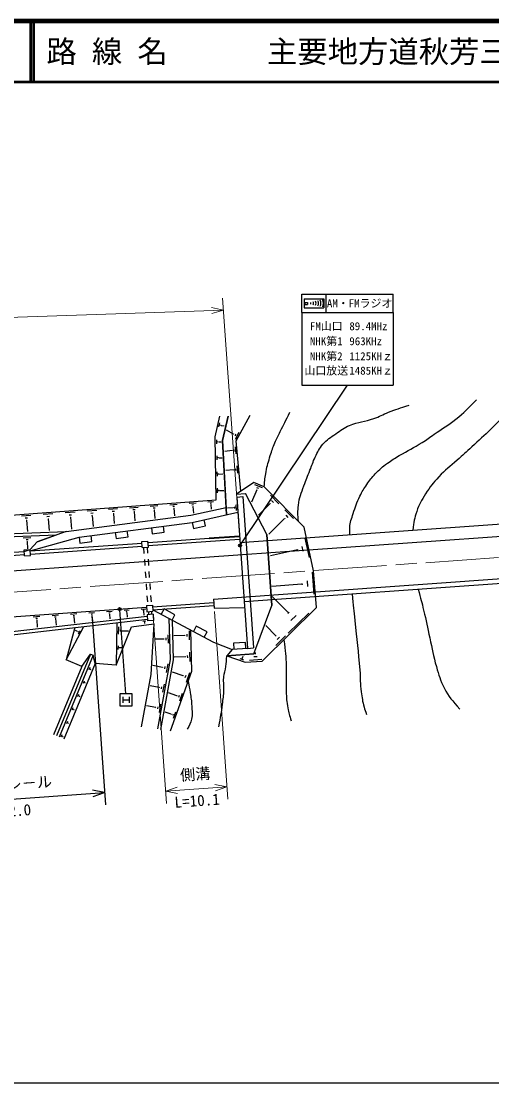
# Model space of a CAD drawing. Units: millimetres, scale not verified. Extents: x 40000 to 680000, y 20000 to 380000.
# Drawn here: x 176229 to 253776, y 205000 to 380000 of the extents above; entities that cross this region are included whole.
import ezdxf
from ezdxf.enums import TextEntityAlignment as Align

# ---------------------------------------------------------------- set-up
doc = ezdxf.new("R2010")
doc.units = ezdxf.units.MM
doc.header["$LTSCALE"] = 1000
doc.header["$PDMODE"] = 32
doc.header["$PDSIZE"] = 500
doc.linetypes.add('CHAIN', pattern=[18.5, 12, -1.5, 3.5, -1.5])
for name, color, linetype, lineweight in [('S-BGD', 7, 'Continuous', 25), ('S-BMK', 2, 'CHAIN', 13), ('S-STR-HTXT', 7, 'Continuous', 13), ('S-STR-STRC', 7, 'Continuous', 25), ('S-TTL', 2, 'Continuous', 140), ('S-TTL-BAND', 7, 'Continuous', 25), ('S-TTL-LINE', 7, 'Continuous', 50)]:
    doc.layers.add(name, color=color, linetype=linetype, lineweight=lineweight)
doc.layers.add('S-TTL-TXT', color=7, linetype='Continuous')
doc.styles.add('@ＭＳ ゴシック', font='')
doc.styles.add('ＭＳ ゴシック', font='')
doc.styles.get('@ＭＳ ゴシック').set_extended_font_data('@MS Gothic')
doc.styles.get('ＭＳ ゴシック').set_extended_font_data('MS Gothic')

msp = doc.modelspace()

# ---------------------------------------------------------------- linework, layer by layer
at = {"layer": 'S-BGD'}
for p, q in [((211639, 310834), (213979, 315054)), ((208206, 311472), (208932, 314884)), ((208812, 313121), (208951, 313771)), ((209027, 313330), (209061, 313493)), ((209202, 313357), (209211, 313397)), ((209206, 313377), (209696, 313273)), ((210344, 314887), (209425, 310876)), ((210344, 314887), (209425, 310876)), ((209425, 310876), (210344, 314887)), ((211200, 311931), (210058, 312565)), ((211220, 311968), (211180, 311895)), ((211572, 311915), (211411, 311624)), ((212106, 312191), (211460, 311026)), ((208363, 301126), (208206, 311472)), ((208473, 310356), (208463, 310970)), ((208623, 310589), (208620, 310742)), ((208775, 310649), (208775, 310687)), ((208775, 310668), (209185, 310674)), ((209425, 310876), (210049, 298642)), ((209425, 310876), (210049, 298642)), ((209987, 299858), (209425, 310876)), ((211484, 309820), (211589, 308698)), ((212419, 302541), (211639, 310834)), ((208513, 307701), (208503, 308362)), ((208674, 307952), (208672, 308117)), ((208839, 308016), (208838, 308057)), ((208839, 308037), (209319, 308044)), ((210975, 309206), (209766, 309092)), ((210972, 309241), (210979, 309171)), ((211243, 309372), (211269, 309092)), ((211778, 306694), (211889, 305505)), ((208554, 304998), (208543, 305708)), ((208727, 305266), (208725, 305444)), ((208904, 305336), (208903, 305380)), ((208903, 305358), (209456, 305366)), ((210049, 298642), (209706, 305366)), ((211239, 306044), (209928, 305920)), ((211236, 306081), (211243, 306007)), ((211522, 306220), (211550, 305923)), ((208596, 302245), (208584, 303005)), ((214543, 303980), (211699, 302053)), ((212266, 294073), (347607, 303693)), ((215041, 302753), (214171, 300714)), ((216271, 303243), (214543, 303980)), ((214680, 303650), (215938, 303114)), ((215002, 302770), (215080, 302736)), ((215018, 303135), (215332, 303000)), ((222861, 296569), (216271, 303243)), ((131313, 286313), (347719, 301696)), ((167561, 298044), (208363, 301126)), ((208781, 302533), (208778, 302723)), ((208970, 302607), (208969, 302654)), ((208969, 302631), (209595, 302640)), ((211699, 302053), (213195, 302159)), ((211734, 301554), (212732, 301625)), ((211734, 301554), (213507, 276617)), ((212732, 301625), (214505, 276688)), ((216684, 295389), (213195, 302159)), ((216684, 295389), (213195, 302159)), ((217286, 301859), (218662, 300466)), ((187090, 299268), (188664, 299387)), ((190637, 299536), (192116, 299648)), ((194091, 299797), (195477, 299902)), ((194637, 299490), (194984, 299516)), ((197453, 300051), (198750, 300149)), ((197964, 299764), (198288, 299788)), ((198110, 299449), (198191, 299455)), ((198150, 299452), (198257, 298040)), ((200727, 300298), (201936, 300390)), ((201203, 300030), (201505, 300053)), ((201339, 299737), (201415, 299742)), ((201377, 299739), (201474, 298457)), ((203914, 300539), (205037, 300624)), ((204194, 298558), (209987, 299858)), ((204194, 298558), (209987, 299858)), ((204356, 300290), (204637, 300311)), ((204483, 300017), (204553, 300022)), ((204518, 300020), (204602, 298903)), ((206997, 300772), (207901, 300840)), ((207353, 300571), (207579, 300589)), ((207455, 300352), (207511, 300356)), ((207483, 300354), (207543, 299563)), ((211144, 299793), (210244, 299729)), ((211142, 299822), (211146, 299764)), ((211367, 299926), (211383, 299694)), ((211574, 300289), (211640, 299363)), ((217277, 300475), (215325, 298547)), ((217234, 300518), (217320, 300431)), ((217454, 300993), (217798, 300645)), ((219647, 299468), (221097, 298000)), ((176267, 298451), (177819, 298568)), ((176878, 298107), (177266, 298136)), ((177053, 297729), (177150, 297737)), ((177102, 297733), (177242, 295877)), ((179827, 298720), (181439, 298841)), ((180462, 298362), (180865, 298393)), ((180643, 297971), (180744, 297978)), ((180694, 297974), (180841, 296027)), ((183447, 298993), (185118, 299119)), ((183641, 295895), (204194, 298558)), ((183641, 295895), (204194, 298558)), ((184105, 298623), (184523, 298654)), ((184293, 298217), (184398, 298225)), ((184346, 298221), (184494, 296257)), ((187710, 298919), (188104, 298949)), ((187887, 298537), (187986, 298545)), ((187937, 298541), (188074, 296721)), ((191220, 299208), (191590, 299236)), ((191386, 298849), (191479, 298856)), ((191433, 298853), (191560, 297172)), ((194793, 299153), (194880, 299159)), ((194836, 299156), (194953, 297612)), ((204402, 297375), (211912, 299060)), ((206573, 296837), (206354, 297813)), ((219638, 298009), (217021, 295425)), ((219593, 298055), (219683, 297963)), ((219824, 298555), (220186, 298188)), ((166695, 295185), (183641, 295895)), ((166695, 295185), (183641, 295895)), ((183641, 295895), (178850, 294196)), ((185779, 294962), (204402, 297375)), ((193841, 294998), (193713, 295990)), ((197679, 296503), (197808, 295512)), ((197808, 295512), (199791, 295769)), ((199791, 295769), (199663, 296760)), ((204402, 297375), (204621, 296399)), ((204621, 296399), (206573, 296837)), ((224397, 289421), (222861, 296569)), ((166034, 294657), (182040, 295327)), ((176549, 294847), (177800, 294899)), ((177031, 294554), (177344, 294567)), ((177162, 294246), (177240, 294249)), ((177201, 294247), (177252, 293027)), ((178850, 294196), (177694, 292919)), ((177694, 292919), (178850, 294196)), ((177711, 292669), (185779, 294962)), ((178850, 294196), (182040, 295327)), ((185779, 294962), (185907, 293970)), ((185907, 293970), (187891, 294227)), ((187891, 294227), (187762, 295219)), ((191729, 295733), (191858, 294741)), ((191858, 294741), (193841, 294998)), ((196115, 294228), (197112, 294299)), ((196185, 293230), (196115, 294228)), ((197183, 293301), (197112, 294299)), ((197130, 294049), (207204, 294766)), ((197165, 293551), (212227, 294621)), ((212192, 295120), (207204, 294766)), ((207204, 294766), (207208, 294716)), ((207208, 294716), (212195, 295070)), ((207917, 284741), (348111, 294706)), ((216684, 295389), (217517, 283669)), ((217517, 283669), (216684, 295389)), ((222995, 294755), (223673, 291602)), ((131096, 289356), (176714, 292598)), ((162164, 291564), (176714, 292598)), ((176696, 292848), (177694, 292919)), ((176767, 291850), (176696, 292848)), ((176714, 292598), (177694, 292919)), ((177765, 291921), (177694, 292919)), ((177711, 292669), (196132, 293979)), ((177747, 292170), (196168, 293480)), ((196185, 293230), (197183, 293301)), ((196385, 293245), (196456, 292247)), ((196983, 293287), (197054, 292290)), ((212958, 284347), (348153, 293957)), ((221758, 292840), (217295, 291881)), ((221737, 292938), (221779, 292741)), ((222461, 293403), (222630, 292615)), ((131132, 288857), (176749, 292100)), ((176767, 291850), (177765, 291921)), ((196527, 291250), (196598, 290252)), ((197125, 291292), (197196, 290295)), ((196669, 289255), (196739, 288257)), ((197267, 289297), (197338, 288300)), ((224166, 289168), (224446, 285543)), ((224869, 283328), (224397, 289421)), ((196810, 287260), (196881, 286262)), ((197409, 287302), (197480, 286305)), ((222493, 287216), (217543, 286832)), ((222485, 287329), (222502, 287102)), ((223365, 287739), (223435, 286833)), ((196952, 285265), (197023, 284267)), ((197551, 285307), (197622, 284310)), ((196866, 283655), (197864, 283726)), ((196866, 283655), (196937, 282657)), ((197864, 283726), (197935, 282728)), ((197881, 283476), (207956, 284192)), ((197917, 282977), (207991, 283694)), ((207917, 284741), (208023, 283245)), ((214575, 275690), (217517, 283669)), ((214575, 275690), (217517, 283669)), ((220265, 282451), (217573, 285175)), ((131848, 278782), (196884, 283405)), ((149607, 276510), (196990, 281909)), ((178174, 281825), (179320, 281906)), ((181303, 282047), (182382, 282124)), ((181727, 281806), (181996, 281825)), ((184366, 282265), (185380, 282337)), ((184764, 282038), (185018, 282056)), ((184877, 281791), (184941, 281796)), ((184909, 281794), (184980, 280792)), ((187364, 282478), (188315, 282546)), ((187738, 282266), (187975, 282283)), ((187844, 282034), (187903, 282038)), ((187874, 282036), (187938, 281129)), ((190300, 282687), (191188, 282750)), ((190649, 282488), (190871, 282504)), ((190748, 282272), (190804, 282276)), ((190776, 282274), (190834, 281459)), ((193174, 282891), (194001, 282950)), ((193499, 282706), (193706, 282721)), ((193591, 282505), (193643, 282509)), ((193617, 282507), (193668, 281782)), ((195987, 283091), (196755, 283145)), ((196289, 282919), (196481, 282933)), ((196374, 282733), (196422, 282736)), ((196398, 282734), (196444, 282098)), ((196937, 282657), (197935, 282728)), ((197970, 282229), (196973, 282158)), ((196973, 282158), (197043, 281161)), ((197186, 282675), (197222, 282176)), ((197685, 282710), (197721, 282212)), ((197917, 282977), (207928, 277628)), ((197970, 282229), (198041, 281232)), ((199790, 283111), (199318, 282229)), ((201553, 282168), (199790, 283111)), ((201082, 281286), (201553, 282168)), ((208023, 283245), (213028, 283350)), ((215942, 274508), (224869, 283328)), ((220370, 282555), (220160, 282347)), ((223605, 282431), (220244, 279111)), ((221515, 282026), (220675, 281196)), ((149821, 276031), (197026, 281410)), ((178624, 281569), (178910, 281589)), ((178752, 281290), (178823, 281295)), ((178787, 281292), (178872, 280096)), ((181847, 281543), (181914, 281548)), ((181881, 281546), (181959, 280448)), ((183647, 274703), (186567, 280218)), ((185044, 280045), (183647, 274703)), ((192007, 280838), (191866, 273819)), ((191866, 273819), (194417, 280138)), ((192243, 280145), (192219, 278940)), ((194417, 280138), (198069, 280659)), ((196294, 281075), (196748, 281127)), ((196477, 280981), (196590, 280994)), ((196532, 280873), (196561, 280876)), ((196547, 280874), (196567, 280697)), ((198041, 281232), (197043, 281161)), ((198069, 280659), (197576, 272311)), ((200575, 281557), (200751, 274755)), ((201082, 281286), (201252, 274717)), ((201082, 281286), (201252, 274717)), ((205081, 280283), (204610, 279401)), ((206845, 279340), (205081, 280283)), ((218202, 278684), (216540, 280365)), ((185492, 279392), (185170, 279563)), ((185502, 279409), (185483, 279375)), ((185667, 279388), (185594, 279250)), ((185915, 279522), (185623, 278969)), ((192535, 279687), (192529, 279386)), ((192834, 279568), (192832, 279493)), ((192833, 279530), (193911, 279509)), ((200072, 278323), (200081, 277987)), ((200395, 278835), (200430, 277491)), ((203149, 278734), (201399, 278688)), ((203148, 278780), (203150, 278687)), ((203519, 278931), (203529, 278556)), ((203879, 279503), (203918, 278003)), ((204125, 279660), (204303, 272795)), ((206374, 278458), (206845, 279340)), ((218252, 278733), (218152, 278634)), ((219802, 278674), (218193, 277083)), ((218801, 278480), (218399, 278082)), ((192181, 277055), (192168, 276439)), ((192330, 276821), (192327, 276667)), ((192483, 276760), (192483, 276721)), ((192483, 276741), (192791, 276735)), ((199741, 278146), (198168, 278105)), ((199740, 278188), (199742, 278104)), ((207928, 277628), (211013, 276440)), ((213507, 276617), (211013, 276440)), ((213187, 277597), (211192, 277455)), ((211192, 277455), (211263, 276457)), ((213258, 276599), (213187, 277597)), ((213507, 276617), (214505, 276688)), ((187622, 275667), (182024, 262167)), ((188084, 275476), (182486, 261976)), ((186236, 273630), (187622, 275667)), ((187622, 275667), (188084, 275476)), ((188392, 274130), (188084, 275476)), ((200751, 274755), (198703, 263347)), ((203223, 275218), (201420, 275171)), ((203222, 275266), (203225, 275170)), ((203601, 275419), (203611, 275036)), ((203970, 276004), (204009, 274472)), ((211013, 276440), (210087, 275371)), ((214575, 275690), (210087, 275371)), ((210087, 275371), (214575, 275690)), ((210087, 275371), (213123, 274337)), ((212890, 274681), (212315, 274876)), ((212723, 274897), (212580, 274946)), ((212718, 275059), (212682, 275072)), ((212700, 275066), (212791, 275332)), ((215898, 274756), (213832, 274631)), ((215092, 275225), (214575, 275194)), ((214867, 275730), (214738, 275722)), ((214802, 275726), (214787, 275974)), ((186236, 273630), (181562, 262359)), ((188392, 274130), (183225, 261669)), ((186236, 273630), (183647, 274703)), ((187507, 273433), (187354, 273064)), ((187542, 273257), (187504, 273164)), ((187620, 273184), (187611, 273161)), ((187616, 273172), (187708, 273134)), ((191866, 273819), (188392, 274130)), ((199516, 273481), (197911, 273769)), ((201252, 274717), (199195, 263259)), ((201252, 274717), (199195, 263259)), ((199525, 273527), (199508, 273436)), ((199913, 273598), (199848, 273234)), ((200375, 274079), (200114, 272622)), ((213123, 274337), (215942, 274508)), ((197576, 272311), (195982, 263702)), ((204303, 272795), (200794, 262975)), ((202894, 272076), (201141, 272702)), ((202912, 272125), (202877, 272027)), ((203357, 272132), (203217, 271739)), ((203960, 272580), (203399, 271010)), ((186588, 271216), (186435, 270847)), ((186623, 271040), (186585, 270947)), ((186701, 270967), (186692, 270944)), ((186696, 270955), (186789, 270917)), ((198985, 270152), (197480, 270422)), ((198992, 270194), (198977, 270111)), ((199347, 270259), (199287, 269926)), ((199768, 270697), (199530, 269369)), ((185669, 268999), (185516, 268630)), ((185704, 268823), (185666, 268730)), ((185782, 268750), (185772, 268727)), ((185777, 268738), (185869, 268700)), ((201876, 268778), (200523, 269262)), ((201890, 268819), (201862, 268738)), ((202255, 268824), (202140, 268502)), ((202750, 269192), (202290, 267905)), ((184750, 266783), (184597, 266413)), ((184785, 266606), (184746, 266513)), ((184863, 266533), (184853, 266510)), ((184858, 266521), (184950, 266483)), ((198387, 266850), (196869, 267122)), ((198395, 266891), (198380, 266808)), ((198751, 266957), (198691, 266622)), ((199176, 267398), (198936, 266061)), ((200939, 265745), (199955, 266096)), ((201636, 266075), (201269, 265048)), ((183830, 264566), (183677, 264196)), ((183865, 264389), (183827, 264296)), ((183943, 264316), (183934, 264293)), ((183939, 264304), (184031, 264266)), ((200950, 265777), (200927, 265713)), ((201242, 265781), (201150, 265525)), ((182911, 262349), (182758, 261979)), ((182946, 262172), (182908, 262079)), ((183024, 262099), (183015, 262076)), ((183019, 262087), (183112, 262049))]:
    msp.add_line(p, q, dxfattribs=at)
for points, knots in [([(230408, 295362), (230350, 295893), (230356, 296084), (230379, 296547), (230424, 297460), (230672, 297946), (230940, 298821), (231293, 299977), (231492, 300635), (232030, 301718), (232416, 302496), (232686, 302907), (233183, 303618), (233689, 304343), (233974, 304756), (234585, 305394), (235300, 306142), (235740, 306533), (236579, 307139), (237314, 307671), (237763, 307917), (238541, 308385), (239999, 309261), (240860, 309677), (242311, 310566), (243102, 311051), (243509, 311379), (244274, 311905), (245678, 312872), (246526, 313331), (247856, 314398), (249273, 315534), (249738, 316022), (251252, 317575)], [0, 0, 0, 0, 1, 1, 1, 2, 2, 2, 3, 3, 3, 4, 4, 4, 5, 5, 5, 6, 6, 6, 7, 7, 7, 8, 8, 8, 9, 9, 9, 10, 10, 10, 11, 11, 11, 11]), ([(258355, 317856), (256186, 315399), (255601, 314689), (253682, 312809), (252458, 311610), (251733, 310979), (250473, 309818), (249542, 308960), (249012, 308489), (248074, 307637), (246894, 306566), (246140, 306060), (245052, 304896), (244105, 303882), (243604, 303270), (242872, 302092), (242196, 301006), (241827, 300372), (241407, 299163), (241005, 298005), (240932, 297504), (240741, 296097)], [0, 0, 0, 0, 1, 1, 1, 2, 2, 2, 3, 3, 3, 4, 4, 4, 5, 5, 5, 6, 6, 6, 7, 7, 7, 7]), ([(216271, 303243), (216368, 304421), (216402, 304779), (216584, 305748), (216781, 306796), (216966, 307369), (217277, 308389), (217532, 309228), (217672, 309702), (218013, 310510), (218327, 311255), (218564, 311645), (218922, 312371), (219539, 313626), (219740, 314020), (220523, 315574)], [0, 0, 0, 0, 1, 1, 1, 2, 2, 2, 3, 3, 3, 4, 4, 4, 5, 5, 5, 5]), ([(221914, 297529), (221806, 298726), (221791, 299168), (221908, 300207), (222055, 301500), (222402, 302178), (222818, 303411), (223159, 304425), (223420, 304969), (223813, 305965), (224147, 306812), (224276, 307313), (224679, 308129), (225105, 308992), (225308, 309519), (225934, 310250), (226630, 311062), (227174, 311375), (228055, 311982), (228918, 312575), (229382, 312968), (230350, 313367), (231844, 313983), (232801, 313974), (234332, 314492), (235308, 314822), (235798, 315153), (236756, 315531), (238069, 316050), (238535, 316183), (240176, 316700)], [0, 0, 0, 0, 1, 1, 1, 2, 2, 2, 3, 3, 3, 4, 4, 4, 5, 5, 5, 6, 6, 6, 7, 7, 7, 8, 8, 8, 9, 9, 9, 10, 10, 10, 10]), ([(230745, 285612), (230975, 283465), (231032, 282923), (231211, 281199), (231543, 278004), (231767, 276217), (232029, 273015), (232143, 271624), (232059, 270830), (232263, 269450), (232409, 268462), (232451, 267895), (232730, 266936), (232872, 266451), (232923, 266273), (233140, 265708)], [0, 0, 0, 0, 1, 1, 1, 2, 2, 2, 3, 3, 3, 4, 4, 4, 5, 5, 5, 5]), ([(241655, 286387), (242106, 284709), (242221, 284264), (242551, 282894), (242978, 281122), (243143, 280113), (243545, 278335), (243964, 276482), (244118, 275422), (244656, 273600), (245069, 272200), (245275, 271391), (245942, 270093), (246717, 268581), (247225, 268049), (248514, 266585)], [0, 0, 0, 0, 1, 1, 1, 2, 2, 2, 3, 3, 3, 4, 4, 4, 5, 5, 5, 5]), ([(219522, 278046), (219758, 275997), (219827, 275413), (219898, 273717), (219967, 272075), (219814, 271150), (219898, 269508), (219953, 268443), (219950, 267836), (220157, 266789), (220325, 265940), (220417, 265625), (220740, 264652)], [0, 0, 0, 0, 1, 1, 1, 2, 2, 2, 3, 3, 3, 4, 4, 4, 4]), ([(208789, 263652), (209114, 265434), (209218, 265920), (209398, 267388), (209511, 268306), (209614, 268818), (209642, 269743), (209668, 270583), (209527, 271057), (209601, 271895), (209663, 272589), (209872, 272951), (209967, 273641), (210059, 274312), (210066, 274561), (210087, 275371)], [0, 0, 0, 0, 1, 1, 1, 2, 2, 2, 3, 3, 3, 4, 4, 4, 5, 5, 5, 5]), ([(203721, 271167), (203914, 270303), (203965, 270056), (204079, 269337), (204217, 268470), (204283, 267980), (204323, 267103), (204360, 266263), (204476, 265769), (204282, 264951), (204119, 264266), (203977, 263974), (203592, 263286)], [0, 0, 0, 0, 1, 1, 1, 2, 2, 2, 3, 3, 3, 4, 4, 4, 4])]:
    msp.add_open_spline(points, degree=3, knots=knots, dxfattribs=at)
at = {"layer": 'S-BMK'}
msp.add_line((169116, 285492), (267368, 292476), dxfattribs=at)
at = {"layer": 'S-STR-HTXT'}
for p, q in [((212124, 296068), (209402, 334372)), ((209544, 332377), (207595, 332829)), ((209544, 332377), (72973, 327787)), ((207630, 331795), (209544, 332377)), ((197988, 281980), (200186, 251058)), ((208062, 282696), (210260, 251774)), ((200044, 253053), (210118, 253769)), ((210118, 253769), (208155, 254148)), ((208228, 253116), (210118, 253769)), ((201934, 253706), (200044, 253053)), ((200044, 253053), (202008, 252674))]:
    msp.add_line(p, q, dxfattribs=at)
at = {"layer": 'S-STR-STRC'}
for p, q in [((222500, 335000), (237500, 335000)), ((222500, 332000), (222500, 335000)), ((222882, 334250), (222882, 332750)), ((222882, 334250), (226118, 334250)), ((226118, 334250), (226118, 332750)), ((226500, 332000), (226500, 335000)), ((237500, 332000), (237500, 335000)), ((222882, 332750), (226118, 332750)), ((222982, 333658), (222982, 333296)), ((222982, 333658), (223382, 333658)), ((222982, 333296), (223382, 333296)), ((223382, 333658), (223382, 333296)), ((223925, 333658), (223925, 333342)), ((222500, 332000), (237500, 332000)), ((222500, 332000), (222500, 320000)), ((237500, 332000), (237500, 320000)), ((212385, 293699), (230000, 320000)), ((222500, 320000), (237500, 320000)), ((187893, 281764), (190091, 250842)), ((192443, 282939), (193424, 269127)), ((192496, 269127), (192496, 267127)), ((194496, 269127), (192496, 269127)), ((192996, 268627), (192996, 267627)), ((192996, 268127), (193996, 268127)), ((193996, 268627), (193996, 267627)), ((194496, 267127), (194496, 269127)), ((192496, 267127), (194496, 267127)), ((158030, 250568), (189949, 252837)), ((189949, 252837), (187985, 253216)), ((188059, 252183), (189949, 252837))]:
    msp.add_line(p, q, dxfattribs=at)
for centre, radius in [((212302, 293574), 150), ((212302, 293574), 120), ((212302, 293574), 90), ((212302, 293574), 60), ((212302, 293574), 30), ((192432, 283089), 150), ((192432, 283089), 120), ((192432, 283089), 90), ((192432, 283089), 60), ((192432, 283089), 30)]:
    msp.add_circle(centre, radius, dxfattribs=at)
for centre, radius, start, end in [((224079, 333500), 339, 314.86082, 45.13918), ((224243, 333500), 575, 325.70639, 34.29361), ((224338, 333500), 881, 332.43283, 27.56717), ((224362, 333500), 1256, 336.98331, 23.01669), ((224317, 333500), 1701, 340.25721, 19.74279)]:
    msp.add_arc(centre, radius, start, end, dxfattribs=at)
for p in [(212302, 293574), (192432, 283089)]:
    msp.add_point(p, dxfattribs=at)
at = {"layer": 'S-TTL'}
msp.add_line((680000, 380000), (40000, 380000), dxfattribs=at)
msp.add_line((680000, 380000), (40000, 380000), dxfattribs=at)
at = {"layer": 'S-TTL-BAND'}
msp.add_line((40000, 205000), (579000, 205000), dxfattribs=at)
msp.add_line((40000, 205000), (579000, 205000), dxfattribs=at)
at = {"layer": 'S-TTL-LINE'}
for p, q in [((177750, 380000), (177750, 370000)), ((177750, 380000), (177750, 370000)), ((178250, 380000), (178250, 370000)), ((178250, 380000), (178250, 370000)), ((40000, 370000), (680000, 370000)), ((40000, 370000), (680000, 370000))]:
    msp.add_line(p, q, dxfattribs=at)

# ---------------------------------------------------------------- texts
at = {"layer": 'S-STR-HTXT', "style": 'ＭＳ ゴシック'}
msp.add_text('側溝', height=1833, rotation=4.066, dxfattribs=at).set_placement((205010, 254408), align=Align.BOTTOM_CENTER)
at = {"layer": 'S-STR-HTXT', "style": '@ＭＳ ゴシック'}
msp.add_text('L=10.1', height=1833, rotation=4.066, dxfattribs=at).set_placement((205152, 252414), align=Align.TOP_CENTER)
at = {"layer": 'S-STR-STRC', "style": 'ＭＳ ゴシック'}
for s, p in [('AM・FMラジオ', (232000, 333500)), ('FM山口', (226500, 329725)), ('NHK第1', (226500, 327250)), ('NHK第2', (226500, 324775)), ('山口放送', (226500, 322400))]:
    msp.add_text(s, height=1320, dxfattribs=at).set_placement(p, align=Align.MIDDLE_CENTER)
for s, p in [('89.4MHz', (230300, 329725)), ('963KHz', (230300, 327250)), ('1125KHｚ', (230300, 324775)), ('1485KHｚ', (230300, 322400))]:
    msp.add_text(s, height=1320, dxfattribs=at).set_placement(p, align=Align.MIDDLE_LEFT)
msp.add_text('ガ－ドレ－ル', height=1833, rotation=4.066, dxfattribs=at).set_placement((173918, 252700), align=Align.BOTTOM_CENTER)
at = {"layer": 'S-STR-STRC', "style": '@ＭＳ ゴシック'}
msp.add_text('L=32.0', height=1833, rotation=4.066, dxfattribs=at).set_placement((174060, 250705), align=Align.TOP_CENTER)
at = {"layer": 'S-TTL-TXT', "style": 'ＭＳ ゴシック'}
for s, p in [('路 線 名', (180380, 375000)), ('路 線 名', (180380, 375000)), ('主要地方道秋芳三隅線', (216734, 375000))]:
    msp.add_text(s, height=3666, dxfattribs=at).set_placement(p, align=Align.MIDDLE_LEFT)

doc.saveas('drawing.dxf')
